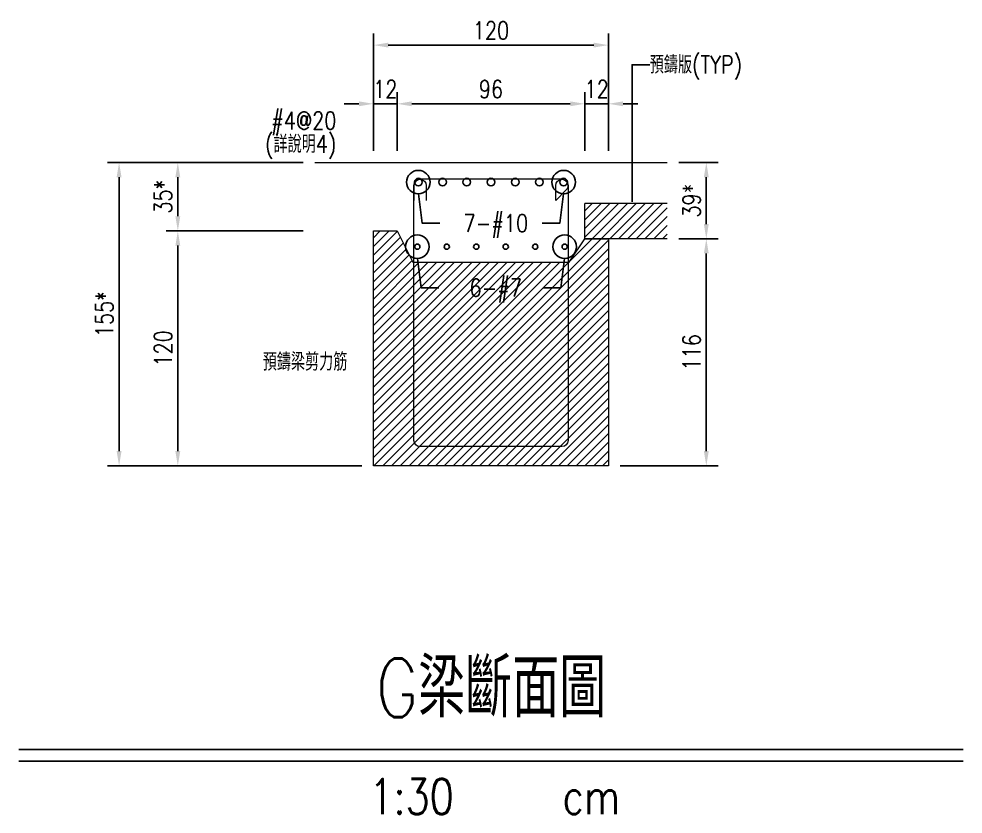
# Model space of a CAD drawing. Extents: x -4754 to 4976, y -23710 to 3841.
# Drawn here: x 4493.4 to 4975.8, y -11842.8 to -11436.4 of the extents above; entities that cross this region are included whole.
import ezdxf
from ezdxf.enums import TextEntityAlignment as Align

# ---------------------------------------------------------------- set-up
doc = ezdxf.new("R2010")
doc.units = 0
doc.header["$LTSCALE"] = 3
doc.layers.get('0').update_dxf_attribs({"linetype": 'CONTINUOUS'})
doc.layers.add('HB_0', color=7, linetype='CONTINUOUS', transparency=0.5)
doc.layers.add('預鑄版_HATCH', color=253, linetype='CONTINUOUS', transparency=0.1)
for name, color, linetype in [('HB_DIM', 1, 'CONTINUOUS'), ('HB_TXT_CTEXT', 2, 'CONTINUOUS'), ('鋼筋', 3, 'CONTINUOUS'), ('預鑄梁_HATCH', 253, 'CONTINUOUS')]:
    doc.layers.add(name, color=color, linetype=linetype)
doc.styles.get("Standard").update_dxf_attribs({"font": 'ROMANS.shx', "width": 0.8, "bigfont": 'chineset.shx'})
doc.dimstyles.new('30', dxfattribs={"dimscale": 3, "dimtxt": 3, "dimasz": 2.5, "dimexe": 2, "dimexo": 2, "dimgap": 1, "dimtad": 1, "dimdsep": 46, "dimtxsty": 'Standard', "dimcen": 0, "dimclrd": 256, "dimclre": 256, "dimclrt": 2, "dimadec": 0, "dimazin": 0, "dimtfac": 1, "dimtix": 1, "dimtmove": 2, "dimatfit": 3, "dimfxl": 1, "dimtolj": 1, "dimtzin": 0, "dimarcsym": 0})

# ---------------------------------------------------------------- blocks, each defined once
blk = doc.blocks.new('title_beam')
at = {"color": 3, "linetype": 'Continuous'}
blk.add_line((-241.2, 0), (241.2, 0), dxfattribs=at)
at = {"color": 1, "linetype": 'Continuous'}
blk.add_line((-241.2, -6), (241.2, -6), dxfattribs=at)
at = {"color": 3, "linetype": 'Continuous', "width": 0.8}
blk.add_attdef('TITLE', text='', height=30, dxfattribs=at).set_placement((0, 33), align=Align.MIDDLE)
at = {"linetype": 'Continuous', "width": 0.8}
blk.add_attdef('SCALE', text='', height=18, dxfattribs=at).set_placement((-40.57, -24), align=Align.MIDDLE)
blk.add_attdef('CM', (36.47, -33.03), '', height=18, dxfattribs=at)
blk = doc.blocks.new('C')
at = {"color": 3, "linetype": 'Continuous'}
blk.add_circle((0, 0), 1.2, dxfattribs=at)
blk = doc.blocks.new('*D453')
at = {"layer": 'HB_DIM', "linetype": 'Continuous', "lineweight": -2}
for p, q in [((4638.57, -11509.8), (4538.57, -11509.8)), ((4544.57, -11657.3), (4544.57, -11517.3)), ((4668.57, -11664.8), (4538.57, -11664.8))]:
    blk.add_line(p, q, dxfattribs=at)
at = {"layer": 'HB_DIM'}
for points in [[(4545.82, -11517.3), (4543.32, -11517.3), (4544.57, -11509.8)], [(4543.32, -11657.3), (4545.82, -11657.3), (4544.57, -11664.8)]]:
    blk.add_solid(points, dxfattribs=at)
at = {"layer": 'HB_DIM', "color": 2, "linetype": 'Continuous', "insert": (4537.07, -11587.3), "char_height": 9, "attachment_point": 5, "rotation": 90}
blk.add_mtext('\\A1;155*', dxfattribs=at)
blk = doc.blocks.new('*D454')
at = {"layer": 'HB_DIM', "linetype": 'Continuous', "lineweight": -2}
for p, q in [((4638.57, -11544.8), (4568.57, -11544.8)), ((4574.57, -11657.3), (4574.57, -11552.3)), ((4668.57, -11664.8), (4568.57, -11664.8))]:
    blk.add_line(p, q, dxfattribs=at)
at = {"layer": 'HB_DIM'}
for points in [[(4575.82, -11552.3), (4573.32, -11552.3), (4574.57, -11544.8)], [(4573.32, -11657.3), (4575.82, -11657.3), (4574.57, -11664.8)]]:
    blk.add_solid(points, dxfattribs=at)
at = {"layer": 'HB_DIM', "color": 2, "linetype": 'Continuous', "insert": (4567.07, -11604.8), "char_height": 9, "attachment_point": 5, "rotation": 90}
blk.add_mtext('\\A1;120', dxfattribs=at)
blk = doc.blocks.new('*D455')
at = {"layer": 'HB_DIM', "linetype": 'Continuous', "lineweight": -2}
for p, q in [((4638.57, -11509.8), (4568.57, -11509.8)), ((4574.57, -11537.3), (4574.57, -11517.3)), ((4638.57, -11544.8), (4568.57, -11544.8))]:
    blk.add_line(p, q, dxfattribs=at)
at = {"layer": 'HB_DIM'}
for points in [[(4575.82, -11517.3), (4573.32, -11517.3), (4574.57, -11509.8)], [(4573.32, -11537.3), (4575.82, -11537.3), (4574.57, -11544.8)]]:
    blk.add_solid(points, dxfattribs=at)
at = {"layer": 'HB_DIM', "color": 2, "linetype": 'Continuous', "insert": (4567.07, -11527.3), "char_height": 9, "attachment_point": 5, "rotation": 90}
blk.add_mtext('\\A1;35*', dxfattribs=at)
blk = doc.blocks.new('*D456')
at = {"layer": 'HB_DIM', "linetype": 'Continuous', "lineweight": -2}
for p, q in [((4830.57, -11548.8), (4850.57, -11548.8)), ((4844.57, -11657.3), (4844.57, -11556.3)), ((4800.57, -11664.8), (4850.57, -11664.8))]:
    blk.add_line(p, q, dxfattribs=at)
at = {"layer": 'HB_DIM'}
for points in [[(4845.82, -11556.3), (4843.32, -11556.3), (4844.57, -11548.8)], [(4843.32, -11657.3), (4845.82, -11657.3), (4844.57, -11664.8)]]:
    blk.add_solid(points, dxfattribs=at)
at = {"layer": 'HB_DIM', "color": 2, "linetype": 'Continuous', "insert": (4837.07, -11606.8), "char_height": 9, "attachment_point": 5, "rotation": 90}
blk.add_mtext('\\A1;116', dxfattribs=at)
blk = doc.blocks.new('*D457')
at = {"layer": 'HB_DIM', "linetype": 'Continuous', "lineweight": -2}
for p, q in [((4830.57, -11509.8), (4850.57, -11509.8)), ((4844.57, -11541.3), (4844.57, -11517.3)), ((4830.57, -11548.8), (4850.57, -11548.8))]:
    blk.add_line(p, q, dxfattribs=at)
at = {"layer": 'HB_DIM'}
for points in [[(4845.82, -11517.3), (4843.32, -11517.3), (4844.57, -11509.8)], [(4843.32, -11541.3), (4845.82, -11541.3), (4844.57, -11548.8)]]:
    blk.add_solid(points, dxfattribs=at)
at = {"layer": 'HB_DIM', "color": 2, "linetype": 'Continuous', "insert": (4837.07, -11529.3), "char_height": 9, "attachment_point": 5, "rotation": 90}
blk.add_mtext('\\A1;39*', dxfattribs=at)
blk = doc.blocks.new('*D458')
at = {"layer": 'HB_DIM', "linetype": 'Continuous', "lineweight": -2}
for p, q in [((4674.57, -11503.8), (4674.57, -11443.8)), ((4794.57, -11503.8), (4794.57, -11443.8)), ((4682.07, -11449.8), (4787.07, -11449.8))]:
    blk.add_line(p, q, dxfattribs=at)
at = {"layer": 'HB_DIM'}
for points in [[(4682.07, -11448.55), (4682.07, -11451.05), (4674.57, -11449.8)], [(4787.07, -11451.05), (4787.07, -11448.55), (4794.57, -11449.8)]]:
    blk.add_solid(points, dxfattribs=at)
at = {"layer": 'HB_DIM', "color": 2, "linetype": 'Continuous', "insert": (4734.57, -11442.3), "char_height": 9, "attachment_point": 5, "rotation": 0}
blk.add_mtext('\\A1;120', dxfattribs=at)
blk = doc.blocks.new('*D459')
at = {"layer": 'HB_DIM', "linetype": 'Continuous', "lineweight": -2}
for p, q in [((4674.57, -11503.8), (4674.57, -11473.8)), ((4686.57, -11503.8), (4686.57, -11473.8)), ((4667.07, -11479.8), (4659.57, -11479.8)), ((4674.57, -11479.8), (4686.57, -11479.8)), ((4694.07, -11479.8), (4701.57, -11479.8))]:
    blk.add_line(p, q, dxfattribs=at)
at = {"layer": 'HB_DIM'}
for points in [[(4667.07, -11481.05), (4667.07, -11478.55), (4674.57, -11479.8)], [(4694.07, -11478.55), (4694.07, -11481.05), (4686.57, -11479.8)]]:
    blk.add_solid(points, dxfattribs=at)
at = {"layer": 'HB_DIM', "color": 2, "linetype": 'Continuous', "insert": (4680.57, -11472.3), "char_height": 9, "attachment_point": 5, "rotation": 0}
blk.add_mtext('\\A1;12', dxfattribs=at)
blk = doc.blocks.new('*D460')
at = {"layer": 'HB_DIM', "linetype": 'Continuous', "lineweight": -2}
for p, q in [((4686.57, -11503.8), (4686.57, -11473.8)), ((4782.57, -11503.8), (4782.57, -11473.8)), ((4694.07, -11479.8), (4775.07, -11479.8))]:
    blk.add_line(p, q, dxfattribs=at)
at = {"layer": 'HB_DIM'}
for points in [[(4694.07, -11478.55), (4694.07, -11481.05), (4686.57, -11479.8)], [(4775.07, -11481.05), (4775.07, -11478.55), (4782.57, -11479.8)]]:
    blk.add_solid(points, dxfattribs=at)
at = {"layer": 'HB_DIM', "color": 2, "linetype": 'Continuous', "insert": (4734.57, -11472.3), "char_height": 9, "attachment_point": 5, "rotation": 0}
blk.add_mtext('\\A1;96', dxfattribs=at)
blk = doc.blocks.new('*D461')
at = {"layer": 'HB_DIM', "linetype": 'Continuous', "lineweight": -2}
for p, q in [((4782.57, -11503.8), (4782.57, -11473.8)), ((4794.57, -11503.8), (4794.57, -11473.8)), ((4775.07, -11479.8), (4767.57, -11479.8)), ((4782.57, -11479.8), (4794.57, -11479.8)), ((4802.07, -11479.8), (4809.57, -11479.8))]:
    blk.add_line(p, q, dxfattribs=at)
at = {"layer": 'HB_DIM'}
for points in [[(4775.07, -11481.05), (4775.07, -11478.55), (4782.57, -11479.8)], [(4802.07, -11478.55), (4802.07, -11481.05), (4794.57, -11479.8)]]:
    blk.add_solid(points, dxfattribs=at)
at = {"layer": 'HB_DIM', "color": 2, "linetype": 'Continuous', "insert": (4788.57, -11472.3), "char_height": 9, "attachment_point": 5, "rotation": 0}
blk.add_mtext('\\A1;12', dxfattribs=at)
blk = doc.blocks.new('C_Red')
at = {"color": 1, "linetype": 'Continuous'}
blk.add_circle((0, 0), 1.2, dxfattribs=at)

msp = doc.modelspace()

# ---------------------------------------------------------------- hatches: boundary and pattern name
at = {"layer": '預鑄梁_HATCH', "linetype": 'Continuous'}
h = msp.add_hatch(dxfattribs=at)
h.set_pattern_fill('ANSI31', color=256, style=0)
h.paths.add_polyline_path([(4674.573, -11664.802), (4674.573, -11544.802), (4686.573, -11544.802), (4694.573, -11560.802), (4774.573, -11560.802), (4782.573, -11548.802), (4794.573, -11548.802), (4794.573, -11664.802)], flags=17)
at = {"layer": '預鑄版_HATCH', "linetype": 'Continuous'}
h = msp.add_hatch(dxfattribs=at)
h.set_pattern_fill('ANSI31', color=256, style=0)
h.paths.add_polyline_path([(4782.573, -11548.802), (4824.573, -11548.802), (4824.573, -11530.802), (4782.573, -11530.802)], flags=17)

# ---------------------------------------------------------------- linework, layer by layer
at = {"layer": 'HB_0', "lineweight": 5}
for p, q in [((4644.573, -11509.802, -89.5), (4824.573, -11509.802, -89.5)), ((4824.573, -11530.802), (4782.573, -11530.802)), ((4782.573, -11548.802), (4782.573, -11530.802)), ((4824.573, -11548.802), (4782.573, -11548.802))]:
    msp.add_line(p, q, dxfattribs=at)
msp.add_lwpolyline([(4674.573, -11664.802), (4674.573, -11544.802), (4686.573, -11544.802), (4694.573, -11560.802), (4774.573, -11560.802), (4782.573, -11548.802), (4794.573, -11548.802), (4794.573, -11664.802), (4674.573, -11664.802)], dxfattribs=at)
at = {"layer": 'HB_DIM', "color": 1, "linetype": 'Continuous'}
for points in [[(4806.693, -11529.82), (4806.693, -11459.82), (4815.693, -11459.82)], [(4697.453, -11525.82), (4699.453, -11540.82), (4708.453, -11540.82)], [(4771.693, -11525.82), (4769.693, -11540.82), (4760.693, -11540.82)], [(4696.953, -11558.825), (4698.953, -11573.825), (4707.953, -11573.825)], [(4772.193, -11558.825), (4770.193, -11573.825), (4761.193, -11573.825)]]:
    msp.add_lwpolyline(points, dxfattribs=at)
for points in [[(4734.573, -11518.372, 0, 1.25, 0), (4727.573, -11515.372, 0, 0, 0), (4664.573, -11488.372, 0, 0, 0), (4655.573, -11488.372, 0, 0, 0)], [(4695.168, -11586.674, 0, 1.25, 0), (4690.168, -11591.674, 0, 0, 0), (4670.168, -11611.674, 0, 0, 0), (4661.168, -11611.674, 0, 0, 0)]]:
    msp.add_lwpolyline(points, format="xyseb", dxfattribs=at)
at = {"layer": '鋼筋', "lineweight": 5}
for p, q in [((4770.803, -11518.372, -78.23), (4698.343, -11518.372, -78.23)), ((4695.168, -11521.547, -78.23), (4695.168, -11529.167, -78.23)), ((4695.168, -11651.802, -79.5), (4695.168, -11521.547, -79.5)), ((4701.518, -11521.547, -79.5), (4701.518, -11529.167, -79.5)), ((4767.628, -11529.167, -79.5), (4767.628, -11521.547, -79.5)), ((4767.66, -11529.18, -78.23), (4773.048, -11523.792, -78.23)), ((4773.978, -11521.547, -79.5), (4773.978, -11651.802, -79.5)), ((4770.803, -11654.977, -79.5), (4698.343, -11654.977, -79.5))]:
    msp.add_line(p, q, dxfattribs=at)
for centre, start, end in [((4698.343, -11521.547, -78.23), 90, 180), ((4770.803, -11521.547, -78.23), 315, 90)]:
    msp.add_arc(centre, 3.175, start, end, dxfattribs=at)
at = {"layer": '鋼筋', "lineweight": 5, "extrusion": (0, 0, -1)}
for centre, start, end in [((-4698.343, -11521.547, 79.5), 0, 180), ((-4770.803, -11521.547, 79.5), 0, 180), ((-4698.343, -11651.802, 79.5), 270, 0), ((-4770.803, -11651.802, 79.5), 180, 270)]:
    msp.add_arc(centre, 3.175, start, end, dxfattribs=at)

# ---------------------------------------------------------------- block references
at = {"layer": 'HB_DIM', "linetype": 'Continuous', "xscale": 5, "yscale": 5, "zscale": 5}
for p in [(4697.453, -11519.82, -69.019), (4771.693, -11519.82, -69.019), (4696.953, -11552.825, -63.003), (4772.193, -11552.825, -63.003)]:
    msp.add_blockref('C_Red', p, dxfattribs=at)
at = {"layer": 'HB_TXT_CTEXT', "linetype": 'Continuous'}
msp.add_blockref('title_beam', (4734.573, -11809.802, -89.5), dxfattribs=at).add_auto_attribs({'TITLE': 'G梁斷面圖', 'SCALE': '1:30', 'CM': 'cm'})
at = {"layer": '鋼筋', "linetype": 'Continuous'}
for p, xscale, yscale, zscale in [((4697.453, -11519.82, -69.019), 1.61, 1.61, 1.61), ((4709.827, -11519.82, -69.019), 1.61, 1.61, 1.61), ((4722.2, -11519.82, -69.019), 1.61, 1.61, 1.61), ((4734.573, -11519.82, -69.019), 1.61, 1.61, 1.61), ((4746.947, -11519.82, -69.019), 1.61, 1.61, 1.61), ((4759.32, -11519.82, -69.019), 1.61, 1.61, 1.61), ((4771.693, -11519.82, -69.019), 1.61, 1.61, 1.61), ((4696.953, -11552.825, -63.003), 1.11, 1.11, 1.11), ((4712.001, -11552.825, -63.003), 1.11, 1.11, 1.11), ((4727.049, -11552.825, -63.003), 1.11, 1.11, 1.11), ((4742.097, -11552.825, -63.003), 1.11, 1.11, 1.11), ((4757.145, -11552.825, -63.003), 1.11, 1.11, 1.11), ((4772.193, -11552.825, -63.003), 1.11, 1.11, 1.11)]:
    msp.add_blockref('C', p, dxfattribs=dict(at, xscale=xscale, yscale=yscale, zscale=zscale))

# ---------------------------------------------------------------- texts
at = {"layer": 'HB_TXT_CTEXT', "linetype": 'Continuous', "width": 0.8}
msp.add_text('預鑄版(TYP)', height=9, dxfattribs=at).set_placement((4815.693, -11459.82, -69.019), align=Align.MIDDLE_LEFT)
for s, p in [('#4@20', (4655.573, -11488.372, -78.23)), ('(詳說明4)', (4655.573, -11500.372, -78.23)), ('預鑄梁剪力筋', (4661.168, -11611.674, -79.5))]:
    msp.add_text(s, height=9, dxfattribs=at).set_placement(p, align=Align.MIDDLE_RIGHT)
for s, p in [(' 7-#10', (4734.573, -11540.82, -69.019)), (' 6-#7', (4734.573, -11573.825, -63.003))]:
    msp.add_text(s, height=9, dxfattribs=at).set_placement(p, align=Align.MIDDLE_CENTER)

# ---------------------------------------------------------------- dimensions: what is measured, and where the dimension line sits
at = {"layer": 'HB_DIM', "linetype": 'Continuous'}
for base, p1, p2, angle, override, picture, middle in [((4794.573, -11449.802), (4674.573, -11509.802, -89.5), (4794.573, -11509.802, -89.5), 0, {"dimdec": 0, "dimpost": '<>'}, '*D458', (4734.573, -11442.302)), ((4686.573, -11479.802), (4674.573, -11509.802, -89.5), (4686.573, -11509.802, -89.5), 0, {"dimdec": 0, "dimpost": '<>'}, '*D459', (4680.573, -11472.302)), ((4782.573, -11479.802), (4686.573, -11509.802, -89.5), (4782.573, -11509.802, -89.5), 0, {"dimdec": 0, "dimpost": '<>'}, '*D460', (4734.573, -11472.302)), ((4794.573, -11479.802), (4782.573, -11509.802, -89.5), (4794.573, -11509.802, -89.5), 0, {"dimdec": 0, "dimpost": '<>'}, '*D461', (4788.573, -11472.302)), ((4574.573, -11544.802), (4674.573, -11664.802, -89.5), (4644.573, -11544.802, -89.5), 90, {"dimtad": 4, "dimdec": 0, "dimpost": '<>'}, '*D454', (4567.073, -11604.802)), ((4844.573, -11548.802), (4794.573, -11664.802, -89.5), (4824.573, -11548.802, -89.5), 90, {"dimtad": 4, "dimdec": 0, "dimpost": '<>'}, '*D456', (4837.073, -11606.802))]:
    dim = msp.add_linear_dim(base=base, p1=p1, p2=p2, angle=angle, dimstyle='30', override=override, dxfattribs=at)
    dim.commit()
    dim.dimension.update_dxf_attribs({"geometry": picture, "text_midpoint": middle})
for base, p1, p2, picture, middle in [((4544.573, -11509.802), (4674.573, -11664.802, -89.5), (4644.573, -11509.802, -89.5), '*D453', (4537.073, -11587.302)), ((4574.573, -11509.802), (4644.573, -11544.802, -89.5), (4644.573, -11509.802, -89.5), '*D455', (4567.073, -11527.302)), ((4844.573, -11509.802), (4824.573, -11548.802, -89.5), (4824.573, -11509.802, -89.5), '*D457', (4837.073, -11529.302))]:
    dim = msp.add_linear_dim(base=base, p1=p1, p2=p2, angle=90, text='<>*', dimstyle='30', override={"dimtad": 4, "dimdec": 0, "dimpost": '<>'}, dxfattribs=at)
    dim.commit()
    dim.dimension.update_dxf_attribs({"geometry": picture, "text_midpoint": middle})

doc.saveas('drawing.dxf')
